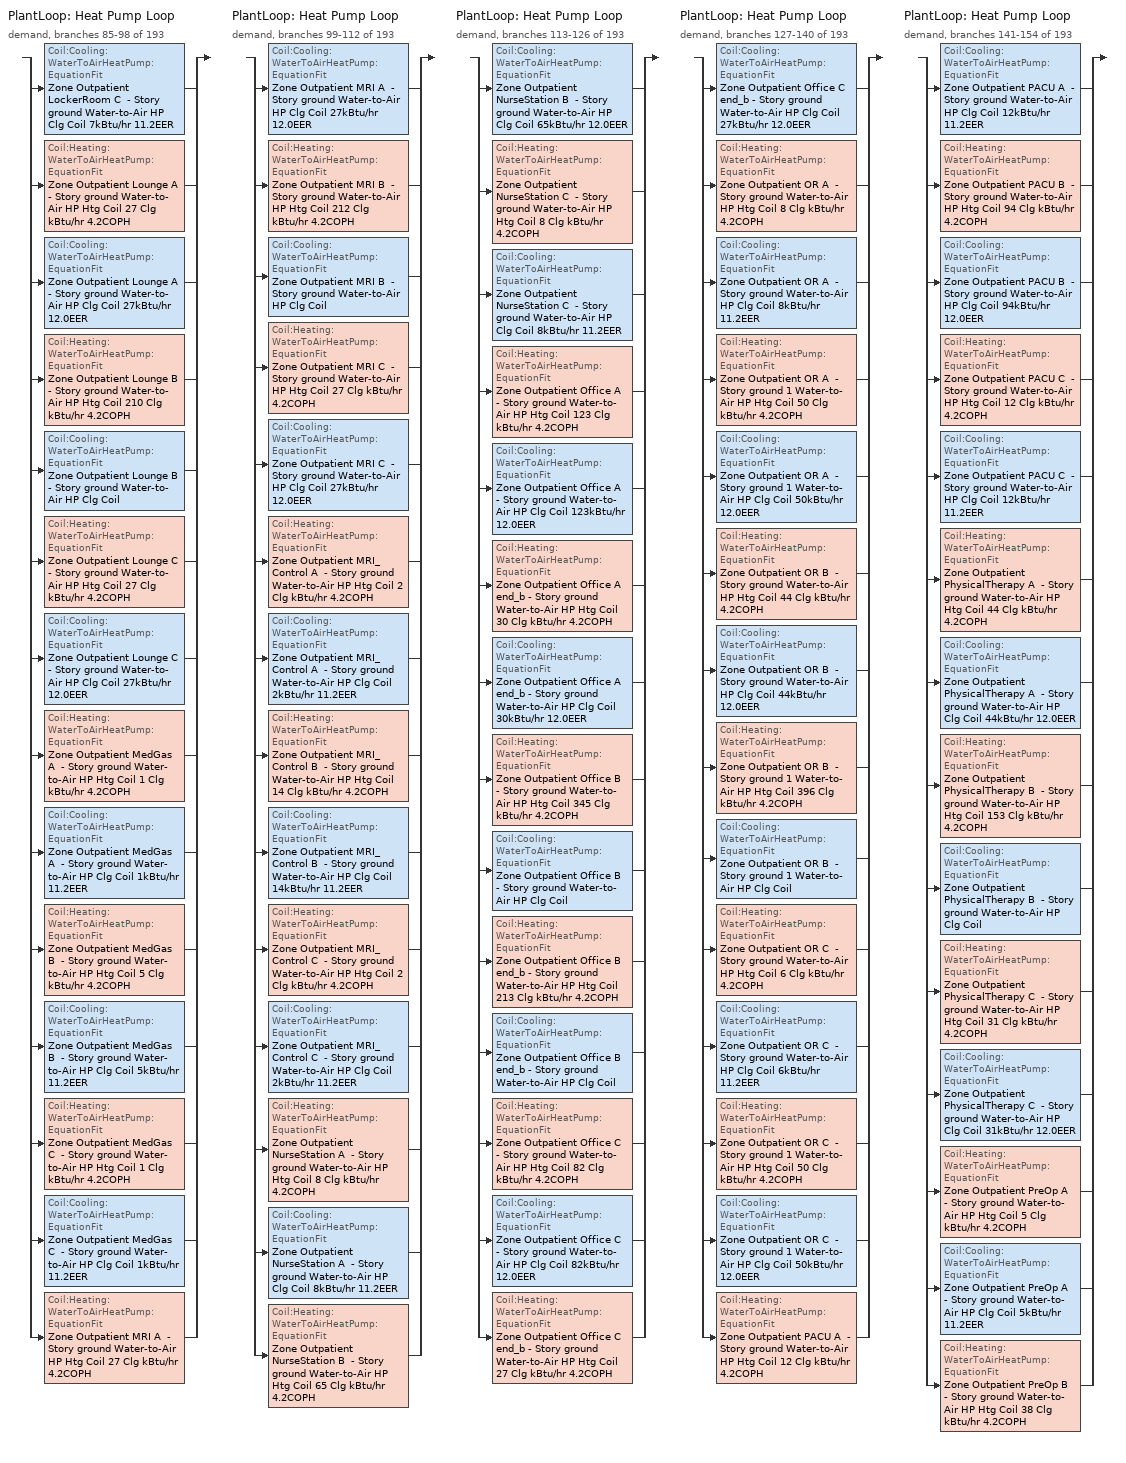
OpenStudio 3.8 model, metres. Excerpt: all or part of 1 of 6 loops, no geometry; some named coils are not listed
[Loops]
PlantLoop 'Heat Pump Loop'
 demand, branches 85-98 of 193: split
  | Coil:Cooling:WaterToAirHeatPump:EquationFit 'Zone Outpatient LockerRoom C  - Story ground Water-to-Air HP Clg Coil 7kBtu/hr 11.2EER'
  | Coil:Heating:WaterToAirHeatPump:EquationFit 'Zone Outpatient Lounge A  - Story ground Water-to-Air HP Htg Coil 27 Clg kBtu/hr 4.2COPH'
  | Coil:Cooling:WaterToAirHeatPump:EquationFit 'Zone Outpatient Lounge A  - Story ground Water-to-Air HP Clg Coil 27kBtu/hr 12.0EER'
  | Coil:Heating:WaterToAirHeatPump:EquationFit 'Zone Outpatient Lounge B  - Story ground Water-to-Air HP Htg Coil 210 Clg kBtu/hr 4.2COPH'
  | Coil:Cooling:WaterToAirHeatPump:EquationFit 'Zone Outpatient Lounge B  - Story ground Water-to-Air HP Clg Coil'
  | Coil:Heating:WaterToAirHeatPump:EquationFit 'Zone Outpatient Lounge C  - Story ground Water-to-Air HP Htg Coil 27 Clg kBtu/hr 4.2COPH'
  | Coil:Cooling:WaterToAirHeatPump:EquationFit 'Zone Outpatient Lounge C  - Story ground Water-to-Air HP Clg Coil 27kBtu/hr 12.0EER'
  | Coil:Heating:WaterToAirHeatPump:EquationFit 'Zone Outpatient MedGas A  - Story ground Water-to-Air HP Htg Coil 1 Clg kBtu/hr 4.2COPH'
  | Coil:Cooling:WaterToAirHeatPump:EquationFit 'Zone Outpatient MedGas A  - Story ground Water-to-Air HP Clg Coil 1kBtu/hr 11.2EER'
  | Coil:Heating:WaterToAirHeatPump:EquationFit 'Zone Outpatient MedGas B  - Story ground Water-to-Air HP Htg Coil 5 Clg kBtu/hr 4.2COPH'
  | Coil:Cooling:WaterToAirHeatPump:EquationFit 'Zone Outpatient MedGas B  - Story ground Water-to-Air HP Clg Coil 5kBtu/hr 11.2EER'
  | Coil:Heating:WaterToAirHeatPump:EquationFit 'Zone Outpatient MedGas C  - Story ground Water-to-Air HP Htg Coil 1 Clg kBtu/hr 4.2COPH'
  | Coil:Cooling:WaterToAirHeatPump:EquationFit 'Zone Outpatient MedGas C  - Story ground Water-to-Air HP Clg Coil 1kBtu/hr 11.2EER'
  | Coil:Heating:WaterToAirHeatPump:EquationFit 'Zone Outpatient MRI A  - Story ground Water-to-Air HP Htg Coil 27 Clg kBtu/hr 4.2COPH'
PlantLoop 'Heat Pump Loop'
 demand, branches 99-112 of 193: split
  | Coil:Cooling:WaterToAirHeatPump:EquationFit 'Zone Outpatient MRI A  - Story ground Water-to-Air HP Clg Coil 27kBtu/hr 12.0EER'
  | Coil:Heating:WaterToAirHeatPump:EquationFit 'Zone Outpatient MRI B  - Story ground Water-to-Air HP Htg Coil 212 Clg kBtu/hr 4.2COPH'
  | Coil:Cooling:WaterToAirHeatPump:EquationFit 'Zone Outpatient MRI B  - Story ground Water-to-Air HP Clg Coil'
  | Coil:Heating:WaterToAirHeatPump:EquationFit 'Zone Outpatient MRI C  - Story ground Water-to-Air HP Htg Coil 27 Clg kBtu/hr 4.2COPH'
  | Coil:Cooling:WaterToAirHeatPump:EquationFit 'Zone Outpatient MRI C  - Story ground Water-to-Air HP Clg Coil 27kBtu/hr 12.0EER'
  | Coil:Heating:WaterToAirHeatPump:EquationFit 'Zone Outpatient MRI_Control A  - Story ground Water-to-Air HP Htg Coil 2 Clg kBtu/hr 4.2COPH'
  | Coil:Cooling:WaterToAirHeatPump:EquationFit 'Zone Outpatient MRI_Control A  - Story ground Water-to-Air HP Clg Coil 2kBtu/hr 11.2EER'
  | Coil:Heating:WaterToAirHeatPump:EquationFit 'Zone Outpatient MRI_Control B  - Story ground Water-to-Air HP Htg Coil 14 Clg kBtu/hr 4.2COPH'
  | Coil:Cooling:WaterToAirHeatPump:EquationFit 'Zone Outpatient MRI_Control B  - Story ground Water-to-Air HP Clg Coil 14kBtu/hr 11.2EER'
  | Coil:Heating:WaterToAirHeatPump:EquationFit 'Zone Outpatient MRI_Control C  - Story ground Water-to-Air HP Htg Coil 2 Clg kBtu/hr 4.2COPH'
  | Coil:Cooling:WaterToAirHeatPump:EquationFit 'Zone Outpatient MRI_Control C  - Story ground Water-to-Air HP Clg Coil 2kBtu/hr 11.2EER'
  | Coil:Heating:WaterToAirHeatPump:EquationFit 'Zone Outpatient NurseStation A  - Story ground Water-to-Air HP Htg Coil 8 Clg kBtu/hr 4.2COPH'
  | Coil:Cooling:WaterToAirHeatPump:EquationFit 'Zone Outpatient NurseStation A  - Story ground Water-to-Air HP Clg Coil 8kBtu/hr 11.2EER'
  | Coil:Heating:WaterToAirHeatPump:EquationFit 'Zone Outpatient NurseStation B  - Story ground Water-to-Air HP Htg Coil 65 Clg kBtu/hr 4.2COPH'
PlantLoop 'Heat Pump Loop'
 demand, branches 113-126 of 193: split
  | Coil:Cooling:WaterToAirHeatPump:EquationFit 'Zone Outpatient NurseStation B  - Story ground Water-to-Air HP Clg Coil 65kBtu/hr 12.0EER'
  | Coil:Heating:WaterToAirHeatPump:EquationFit 'Zone Outpatient NurseStation C  - Story ground Water-to-Air HP Htg Coil 8 Clg kBtu/hr 4.2COPH'
  | Coil:Cooling:WaterToAirHeatPump:EquationFit 'Zone Outpatient NurseStation C  - Story ground Water-to-Air HP Clg Coil 8kBtu/hr 11.2EER'
  | Coil:Heating:WaterToAirHeatPump:EquationFit 'Zone Outpatient Office A  - Story ground Water-to-Air HP Htg Coil 123 Clg kBtu/hr 4.2COPH'
  | Coil:Cooling:WaterToAirHeatPump:EquationFit 'Zone Outpatient Office A  - Story ground Water-to-Air HP Clg Coil 123kBtu/hr 12.0EER'
  | Coil:Heating:WaterToAirHeatPump:EquationFit 'Zone Outpatient Office A end_b - Story ground Water-to-Air HP Htg Coil 30 Clg kBtu/hr 4.2COPH'
  | Coil:Cooling:WaterToAirHeatPump:EquationFit 'Zone Outpatient Office A end_b - Story ground Water-to-Air HP Clg Coil 30kBtu/hr 12.0EER'
  | Coil:Heating:WaterToAirHeatPump:EquationFit 'Zone Outpatient Office B  - Story ground Water-to-Air HP Htg Coil 345 Clg kBtu/hr 4.2COPH'
  | Coil:Cooling:WaterToAirHeatPump:EquationFit 'Zone Outpatient Office B  - Story ground Water-to-Air HP Clg Coil'
  | Coil:Heating:WaterToAirHeatPump:EquationFit 'Zone Outpatient Office B end_b - Story ground Water-to-Air HP Htg Coil 213 Clg kBtu/hr 4.2COPH'
  | Coil:Cooling:WaterToAirHeatPump:EquationFit 'Zone Outpatient Office B end_b - Story ground Water-to-Air HP Clg Coil'
  | Coil:Heating:WaterToAirHeatPump:EquationFit 'Zone Outpatient Office C  - Story ground Water-to-Air HP Htg Coil 82 Clg kBtu/hr 4.2COPH'
  | Coil:Cooling:WaterToAirHeatPump:EquationFit 'Zone Outpatient Office C  - Story ground Water-to-Air HP Clg Coil 82kBtu/hr 12.0EER'
  | Coil:Heating:WaterToAirHeatPump:EquationFit 'Zone Outpatient Office C end_b - Story ground Water-to-Air HP Htg Coil 27 Clg kBtu/hr 4.2COPH'
PlantLoop 'Heat Pump Loop'
 demand, branches 127-140 of 193: split
  | Coil:Cooling:WaterToAirHeatPump:EquationFit 'Zone Outpatient Office C end_b - Story ground Water-to-Air HP Clg Coil 27kBtu/hr 12.0EER'
  | Coil:Heating:WaterToAirHeatPump:EquationFit 'Zone Outpatient OR A  - Story ground Water-to-Air HP Htg Coil 8 Clg kBtu/hr 4.2COPH'
  | Coil:Cooling:WaterToAirHeatPump:EquationFit 'Zone Outpatient OR A  - Story ground Water-to-Air HP Clg Coil 8kBtu/hr 11.2EER'
  | Coil:Heating:WaterToAirHeatPump:EquationFit 'Zone Outpatient OR A  - Story ground 1 Water-to-Air HP Htg Coil 50 Clg kBtu/hr 4.2COPH'
  | Coil:Cooling:WaterToAirHeatPump:EquationFit 'Zone Outpatient OR A  - Story ground 1 Water-to-Air HP Clg Coil 50kBtu/hr 12.0EER'
  | Coil:Heating:WaterToAirHeatPump:EquationFit 'Zone Outpatient OR B  - Story ground Water-to-Air HP Htg Coil 44 Clg kBtu/hr 4.2COPH'
  | Coil:Cooling:WaterToAirHeatPump:EquationFit 'Zone Outpatient OR B  - Story ground Water-to-Air HP Clg Coil 44kBtu/hr 12.0EER'
  | Coil:Heating:WaterToAirHeatPump:EquationFit 'Zone Outpatient OR B  - Story ground 1 Water-to-Air HP Htg Coil 396 Clg kBtu/hr 4.2COPH'
  | Coil:Cooling:WaterToAirHeatPump:EquationFit 'Zone Outpatient OR B  - Story ground 1 Water-to-Air HP Clg Coil'
  | Coil:Heating:WaterToAirHeatPump:EquationFit 'Zone Outpatient OR C  - Story ground Water-to-Air HP Htg Coil 6 Clg kBtu/hr 4.2COPH'
  | Coil:Cooling:WaterToAirHeatPump:EquationFit 'Zone Outpatient OR C  - Story ground Water-to-Air HP Clg Coil 6kBtu/hr 11.2EER'
  | Coil:Heating:WaterToAirHeatPump:EquationFit 'Zone Outpatient OR C  - Story ground 1 Water-to-Air HP Htg Coil 50 Clg kBtu/hr 4.2COPH'
  | Coil:Cooling:WaterToAirHeatPump:EquationFit 'Zone Outpatient OR C  - Story ground 1 Water-to-Air HP Clg Coil 50kBtu/hr 12.0EER'
  | Coil:Heating:WaterToAirHeatPump:EquationFit 'Zone Outpatient PACU A  - Story ground Water-to-Air HP Htg Coil 12 Clg kBtu/hr 4.2COPH'
PlantLoop 'Heat Pump Loop'
 demand, branches 141-154 of 193: split
  | Coil:Cooling:WaterToAirHeatPump:EquationFit 'Zone Outpatient PACU A  - Story ground Water-to-Air HP Clg Coil 12kBtu/hr 11.2EER'
  | Coil:Heating:WaterToAirHeatPump:EquationFit 'Zone Outpatient PACU B  - Story ground Water-to-Air HP Htg Coil 94 Clg kBtu/hr 4.2COPH'
  | Coil:Cooling:WaterToAirHeatPump:EquationFit 'Zone Outpatient PACU B  - Story ground Water-to-Air HP Clg Coil 94kBtu/hr 12.0EER'
  | Coil:Heating:WaterToAirHeatPump:EquationFit 'Zone Outpatient PACU C  - Story ground Water-to-Air HP Htg Coil 12 Clg kBtu/hr 4.2COPH'
  | Coil:Cooling:WaterToAirHeatPump:EquationFit 'Zone Outpatient PACU C  - Story ground Water-to-Air HP Clg Coil 12kBtu/hr 11.2EER'
  | Coil:Heating:WaterToAirHeatPump:EquationFit 'Zone Outpatient PhysicalTherapy A  - Story ground Water-to-Air HP Htg Coil 44 Clg kBtu/hr 4.2COPH'
  | Coil:Cooling:WaterToAirHeatPump:EquationFit 'Zone Outpatient PhysicalTherapy A  - Story ground Water-to-Air HP Clg Coil 44kBtu/hr 12.0EER'
  | Coil:Heating:WaterToAirHeatPump:EquationFit 'Zone Outpatient PhysicalTherapy B  - Story ground Water-to-Air HP Htg Coil 153 Clg kBtu/hr 4.2COPH'
  | Coil:Cooling:WaterToAirHeatPump:EquationFit 'Zone Outpatient PhysicalTherapy B  - Story ground Water-to-Air HP Clg Coil'
  | Coil:Heating:WaterToAirHeatPump:EquationFit 'Zone Outpatient PhysicalTherapy C  - Story ground Water-to-Air HP Htg Coil 31 Clg kBtu/hr 4.2COPH'
  | Coil:Cooling:WaterToAirHeatPump:EquationFit 'Zone Outpatient PhysicalTherapy C  - Story ground Water-to-Air HP Clg Coil 31kBtu/hr 12.0EER'
  | Coil:Heating:WaterToAirHeatPump:EquationFit 'Zone Outpatient PreOp A  - Story ground Water-to-Air HP Htg Coil 5 Clg kBtu/hr 4.2COPH'
  | Coil:Cooling:WaterToAirHeatPump:EquationFit 'Zone Outpatient PreOp A  - Story ground Water-to-Air HP Clg Coil 5kBtu/hr 11.2EER'
  | Coil:Heating:WaterToAirHeatPump:EquationFit 'Zone Outpatient PreOp B  - Story ground Water-to-Air HP Htg Coil 38 Clg kBtu/hr 4.2COPH'
[Coil:Heating:Electric] Availability Schedule=Always On Discrete; Efficiency=1
Name | Nominal Capacity {W}
Zone Outpatient Lounge A  - Story ground Supplemental Htg Coil; Zone Outpatient Lounge C  - Story ground Supplemental Htg Coil | 3576.1
Zone Outpatient Lounge B  - Story ground Supplemental Htg Coil | 27199
Zone Outpatient MedGas A  - Story ground Supplemental Htg Coil; Zone Outpatient MedGas C  - Story ground Supplemental Htg Coil | 224.323
Zone Outpatient MedGas B  - Story ground Supplemental Htg Coil | 1795.29
Zone Outpatient MRI A  - Story ground Supplemental Htg Coil; Zone Outpatient MRI C  - Story ground Supplemental Htg Coil | 671.702
Zone Outpatient MRI B  - Story ground Supplemental Htg Coil | 5058.66
Zone Outpatient MRI_Control A  - Story ground Supplemental Htg Coil; Zone Outpatient MRI_Control C  - Story ground Supplemental Htg Coil | 341.147
Zone Outpatient MRI_Control B  - Story ground Supplemental Htg Coil | 2625.4
Zone Outpatient NurseStation A  - Story ground Supplemental Htg Coil; Zone Outpatient NurseStation C  - Story ground Supplemental Htg Coil | 1152.07
Zone Outpatient NurseStation B  - Story ground Supplemental Htg Coil | 8635.81
Zone Outpatient Office A  - Story ground Supplemental Htg Coil | 17144.1
Zone Outpatient Office A end_b - Story ground Supplemental Htg Coil | 5014.1
Zone Outpatient Office B  - Story ground Supplemental Htg Coil | 60385.2
Zone Outpatient Office B end_b - Story ground Supplemental Htg Coil | 32004.5
Zone Outpatient Office C  - Story ground Supplemental Htg Coil | 17189
Zone Outpatient Office C end_b - Story ground Supplemental Htg Coil | 5021.74
Zone Outpatient OR A  - Story ground Supplemental Htg Coil | 297.035
Zone Outpatient OR A  - Story ground 1 Supplemental Htg Coil; Zone Outpatient OR C  - Story ground 1 Supplemental Htg Coil | 2008.34
Zone Outpatient OR B  - Story ground Supplemental Htg Coil | 1567.9
Zone Outpatient OR B  - Story ground 1 Supplemental Htg Coil | 15924.4
Zone Outpatient OR C  - Story ground Supplemental Htg Coil | 298.281
Zone Outpatient PACU A  - Story ground Supplemental Htg Coil; Zone Outpatient PACU C  - Story ground Supplemental Htg Coil | 1378.42
Zone Outpatient PACU B  - Story ground Supplemental Htg Coil | 10361.7
Zone Outpatient PhysicalTherapy A  - Story ground Supplemental Htg Coil | 5757.34
Zone Outpatient PhysicalTherapy B  - Story ground Supplemental Htg Coil | 23674.8
Zone Outpatient PhysicalTherapy C  - Story ground Supplemental Htg Coil | 5771.16
Zone Outpatient PreOp A  - Story ground Supplemental Htg Coil | 796.832
Zone Outpatient PreOp B  - Story ground Supplemental Htg Coil | 5994.63
[Coil:Heating:WaterToAirHeatPump:EquationFit] Rated Heating Coefficient of Performance {W/W}=4.2; Rated Entering Water Temperature {C}=20; Rated Entering Air Dry-Bulb Temperature {C}=20; Ratio of Rated Heating Capacity to Rated Cooling Capacity=1; Heating Capacity Curve=Water to Air Heat Pump Heating Capacity Curve; Heating Power Consumption Curve=Water to Air Heat Pump Heating Power Consumption Curve; Part Load Fraction Correlation Curve=Water to Air Heat Pump Part Load Fraction Correlation Curve
Name | Rated Air Flow Rate {m3/s} | Rated Water Flow Rate {m3/s} | Rated Heating Capacity {W}
Zone Outpatient Lounge A  - Story ground Water-to-Air HP Htg Coil 27 Clg kBtu/hr 4.2COPH; Zone Outpatient Lounge C  - Story ground Water-to-Air HP Htg Coil 27 Clg kBtu/hr 4.2COPH | 0.536123 | 0.00017883 | 8083.41
Zone Outpatient Lounge B  - Story ground Water-to-Air HP Htg Coil 210 Clg kBtu/hr 4.2COPH | 4.12861 | 0.00138314 | 62520.1
Zone Outpatient MedGas A  - Story ground Water-to-Air HP Htg Coil 1 Clg kBtu/hr 4.2COPH; Zone Outpatient MedGas C  - Story ground Water-to-Air HP Htg Coil 1 Clg kBtu/hr 4.2COPH | 0.00968967 | 3.56507e-06 | 161.147
Zone Outpatient MedGas B  - Story ground Water-to-Air HP Htg Coil 5 Clg kBtu/hr 4.2COPH | 0.0775473 | 2.85326e-05 | 1289.72
Zone Outpatient MRI A  - Story ground Water-to-Air HP Htg Coil 27 Clg kBtu/hr 4.2COPH; Zone Outpatient MRI C  - Story ground Water-to-Air HP Htg Coil 27 Clg kBtu/hr 4.2COPH | 0.556409 | 0.000178279 | 8058.51
Zone Outpatient MRI B  - Story ground Water-to-Air HP Htg Coil 212 Clg kBtu/hr 4.2COPH | 4.4167 | 0.00141662 | 64033.5
Zone Outpatient MRI_Control A  - Story ground Water-to-Air HP Htg Coil 2 Clg kBtu/hr 4.2COPH; Zone Outpatient MRI_Control C  - Story ground Water-to-Air HP Htg Coil 2 Clg kBtu/hr 4.2COPH | 0.022944 | 9.48049e-06 | 428.534
Zone Outpatient MRI_Control B  - Story ground Water-to-Air HP Htg Coil 14 Clg kBtu/hr 4.2COPH | 0.186267 | 7.69894e-05 | 3480.05
Zone Outpatient NurseStation A  - Story ground Water-to-Air HP Htg Coil 8 Clg kBtu/hr 4.2COPH; Zone Outpatient NurseStation C  - Story ground Water-to-Air HP Htg Coil 8 Clg kBtu/hr 4.2COPH | 0.113839 | 4.77535e-05 | 2158.54
Zone Outpatient NurseStation B  - Story ground Water-to-Air HP Htg Coil 65 Clg kBtu/hr 4.2COPH | 0.899815 | 0.000379549 | 17156.3
Zone Outpatient Office A  - Story ground Water-to-Air HP Htg Coil 123 Clg kBtu/hr 4.2COPH | 2.48875 | 0.000791562 | 35780
Zone Outpatient Office A end_b - Story ground Water-to-Air HP Htg Coil 30 Clg kBtu/hr 4.2COPH | 0.618499 | 0.000193123 | 8729.5
Zone Outpatient Office B  - Story ground Water-to-Air HP Htg Coil 345 Clg kBtu/hr 4.2COPH | 5.48716 | 0.00197494 | 89270.6
Zone Outpatient Office B end_b - Story ground Water-to-Air HP Htg Coil 213 Clg kBtu/hr 4.2COPH | 4.29898 | 0.00136962 | 61909.4
Zone Outpatient Office C  - Story ground Water-to-Air HP Htg Coil 82 Clg kBtu/hr 4.2COPH | 1.59416 | 0.000517072 | 23372.5
Zone Outpatient Office C end_b - Story ground Water-to-Air HP Htg Coil 27 Clg kBtu/hr 4.2COPH | 0.544047 | 0.00017235 | 7790.52
Zone Outpatient OR A  - Story ground Water-to-Air HP Htg Coil 8 Clg kBtu/hr 4.2COPH | 0.253996 | 5.27846e-05 | 2385.96
Zone Outpatient OR A  - Story ground 1 Water-to-Air HP Htg Coil 50 Clg kBtu/hr 4.2COPH | 1.43286 | 0.000316628 | 14312.1
Zone Outpatient OR B  - Story ground Water-to-Air HP Htg Coil 44 Clg kBtu/hr 4.2COPH | 1.28809 | 0.000283877 | 12831.8
Zone Outpatient OR B  - Story ground 1 Water-to-Air HP Htg Coil 396 Clg kBtu/hr 4.2COPH | 11.2726 | 0.00249965 | 112989
Zone Outpatient OR C  - Story ground Water-to-Air HP Htg Coil 6 Clg kBtu/hr 4.2COPH | 0.201854 | 4.27114e-05 | 1930.63
Zone Outpatient OR C  - Story ground 1 Water-to-Air HP Htg Coil 50 Clg kBtu/hr 4.2COPH | 1.43287 | 0.000316629 | 14312.2
Zone Outpatient PACU A  - Story ground Water-to-Air HP Htg Coil 12 Clg kBtu/hr 4.2COPH; Zone Outpatient PACU C  - Story ground Water-to-Air HP Htg Coil 12 Clg kBtu/hr 4.2COPH | 0.180452 | 7.11471e-05 | 3215.97
Zone Outpatient PACU B  - Story ground Water-to-Air HP Htg Coil 94 Clg kBtu/hr 4.2COPH | 1.43339 | 0.000567482 | 25651.1
Zone Outpatient PhysicalTherapy A  - Story ground Water-to-Air HP Htg Coil 44 Clg kBtu/hr 4.2COPH | 0.808802 | 0.000284039 | 12839.1
Zone Outpatient PhysicalTherapy B  - Story ground Water-to-Air HP Htg Coil 153 Clg kBtu/hr 4.2COPH | 2.09256 | 0.000930856 | 42076.3
Zone Outpatient PhysicalTherapy C  - Story ground Water-to-Air HP Htg Coil 31 Clg kBtu/hr 4.2COPH | 0.532822 | 0.000198694 | 8981.32
Zone Outpatient PreOp A  - Story ground Water-to-Air HP Htg Coil 5 Clg kBtu/hr 4.2COPH | 0.0717974 | 2.93348e-05 | 1325.98
Zone Outpatient PreOp B  - Story ground Water-to-Air HP Htg Coil 38 Clg kBtu/hr 4.2COPH | 0.573794 | 0.000235182 | 10630.6
[Coil:Cooling:WaterToAirHeatPump:EquationFit] Rated Entering Water Temperature {C}=30; Rated Entering Air Dry-Bulb Temperature {C}=27; Rated Entering Air Wet-Bulb Temperature {C}=19; Total Cooling Capacity Curve=Water to Air Heat Pump Total Cooling Capacity Curve; Sensible Cooling Capacity Curve=Water to Air Heat Pump Sensible Cooling Capacity Curve; Cooling Power Consumption Curve=Water to Air Heat Pump Cooling Power Consumption Curve; Part Load Fraction Correlation Curve=Water to Air Heat Pump Part Load Fraction Correlation Curve; Maximum Cycling Rate {cycles/hr}=2.5; Latent Capacity Time Constant {s}=60; Fan Delay Time {s}=60
Name | Rated Air Flow Rate {m3/s} | Rated Water Flow Rate {m3/s} | Rated Total Cooling Capacity {W} | Rated Sensible Cooling Capacity {W} | Rated Cooling Coefficient of Performance {W/W}
Zone Outpatient LockerRoom C  - Story ground Water-to-Air HP Clg Coil 7kBtu/hr 11.2EER | 0.123122 | 4.6738e-05 | 2230.97 | 1595.58 | 3.86636
Zone Outpatient Lounge A  - Story ground Water-to-Air HP Clg Coil 27kBtu/hr 12.0EER; Zone Outpatient Lounge C  - Story ground Water-to-Air HP Clg Coil 27kBtu/hr 12.0EER | 0.536123 | 0.00017883 | 8536.19 | 6549 | 4.13279
Zone Outpatient Lounge B  - Story ground Water-to-Air HP Clg Coil | 4.12861 | 0.00138314 | 66022.1 | 50523.4 | 3.4
Zone Outpatient MedGas A  - Story ground Water-to-Air HP Clg Coil 1kBtu/hr 11.2EER; Zone Outpatient MedGas C  - Story ground Water-to-Air HP Clg Coil 1kBtu/hr 11.2EER | 0.00968967 | 3.56507e-06 | 170.174 | 124.151 | 3.86636
Zone Outpatient MedGas B  - Story ground Water-to-Air HP Clg Coil 5kBtu/hr 11.2EER | 0.0775473 | 2.85326e-05 | 1361.96 | 999.997 | 3.86636
Zone Outpatient MRI A  - Story ground Water-to-Air HP Clg Coil 27kBtu/hr 12.0EER; Zone Outpatient MRI C  - Story ground Water-to-Air HP Clg Coil 27kBtu/hr 12.0EER | 0.556409 | 0.000178279 | 8509.89 | 6687.82 | 4.13279
Zone Outpatient MRI B  - Story ground Water-to-Air HP Clg Coil | 4.4167 | 0.00141662 | 67620.2 | 53107.8 | 3.4
Zone Outpatient MRI_Control A  - Story ground Water-to-Air HP Clg Coil 2kBtu/hr 11.2EER; Zone Outpatient MRI_Control C  - Story ground Water-to-Air HP Clg Coil 2kBtu/hr 11.2EER | 0.022944 | 9.48049e-06 | 452.538 | 311.303 | 3.86636
Zone Outpatient MRI_Control B  - Story ground Water-to-Air HP Clg Coil 14kBtu/hr 11.2EER | 0.186267 | 7.69894e-05 | 3674.98 | 2527.71 | 3.86636
Zone Outpatient NurseStation A  - Story ground Water-to-Air HP Clg Coil 8kBtu/hr 11.2EER; Zone Outpatient NurseStation C  - Story ground Water-to-Air HP Clg Coil 8kBtu/hr 11.2EER | 0.113839 | 4.77535e-05 | 2279.45 | 1558.26 | 3.86636
Zone Outpatient NurseStation B  - Story ground Water-to-Air HP Clg Coil 65kBtu/hr 12.0EER | 0.899815 | 0.000379549 | 18117.2 | 12357.6 | 4.13279
Zone Outpatient Office A  - Story ground Water-to-Air HP Clg Coil 123kBtu/hr 12.0EER | 2.48875 | 0.000791562 | 37784.1 | 29830.5 | 4.13279
Zone Outpatient Office A end_b - Story ground Water-to-Air HP Clg Coil 30kBtu/hr 12.0EER | 0.618499 | 0.000193123 | 9218.47 | 7361.79 | 4.13279
Zone Outpatient Office B  - Story ground Water-to-Air HP Clg Coil | 5.48716 | 0.00197494 | 94271 | 69302.1 | 3.4
Zone Outpatient Office B end_b - Story ground Water-to-Air HP Clg Coil | 4.29898 | 0.00136962 | 65377.1 | 51561.8 | 3.4
Zone Outpatient Office C  - Story ground Water-to-Air HP Clg Coil 82kBtu/hr 12.0EER | 1.59416 | 0.000517072 | 24681.7 | 19254.8 | 4.13279
Zone Outpatient Office C end_b - Story ground Water-to-Air HP Clg Coil 27kBtu/hr 12.0EER | 0.544047 | 0.00017235 | 8226.9 | 6511.09 | 4.13279
Zone Outpatient OR A  - Story ground Water-to-Air HP Clg Coil 8kBtu/hr 11.2EER | 0.253996 | 5.27846e-05 | 2519.6 | 2269.35 | 3.86636
Zone Outpatient OR A  - Story ground 1 Water-to-Air HP Clg Coil 50kBtu/hr 12.0EER | 1.43286 | 0.000316628 | 15113.8 | 13039.1 | 4.13279
Zone Outpatient OR B  - Story ground Water-to-Air HP Clg Coil 44kBtu/hr 12.0EER | 1.28809 | 0.000283877 | 13550.5 | 11715.1 | 4.13279
Zone Outpatient OR B  - Story ground 1 Water-to-Air HP Clg Coil | 11.2726 | 0.00249965 | 119317 | 102687 | 3.4
Zone Outpatient OR C  - Story ground Water-to-Air HP Clg Coil 6kBtu/hr 11.2EER | 0.201854 | 4.27114e-05 | 2038.77 | 1814.28 | 3.86636
Zone Outpatient OR C  - Story ground 1 Water-to-Air HP Clg Coil 50kBtu/hr 12.0EER | 1.43287 | 0.000316629 | 15113.9 | 13039.2 | 4.13279
Zone Outpatient PACU A  - Story ground Water-to-Air HP Clg Coil 12kBtu/hr 11.2EER; Zone Outpatient PACU C  - Story ground Water-to-Air HP Clg Coil 12kBtu/hr 11.2EER | 0.180452 | 7.11471e-05 | 3396.11 | 2385.07 | 3.86636
Zone Outpatient PACU B  - Story ground Water-to-Air HP Clg Coil 94kBtu/hr 12.0EER | 1.43339 | 0.000567482 | 27088 | 18987.4 | 4.13279
Zone Outpatient PhysicalTherapy A  - Story ground Water-to-Air HP Clg Coil 44kBtu/hr 12.0EER | 0.808802 | 0.000284039 | 13558.2 | 10100.3 | 4.13279
Zone Outpatient PhysicalTherapy B  - Story ground Water-to-Air HP Clg Coil | 2.09256 | 0.000930856 | 44433.1 | 29714.4 | 3.4
Zone Outpatient PhysicalTherapy C  - Story ground Water-to-Air HP Clg Coil 31kBtu/hr 12.0EER | 0.532822 | 0.000198694 | 9484.4 | 6843.68 | 4.13279
Zone Outpatient PreOp A  - Story ground Water-to-Air HP Clg Coil 5kBtu/hr 11.2EER | 0.0717974 | 2.93348e-05 | 1400.26 | 967.858 | 3.86636
[Fan:OnOff] Availability Schedule=Always On Discrete; Fan Total Efficiency=0.1595; Pressure Rise {Pa}=331.288; Motor Efficiency=0.29; Motor In Airstream Fraction=1
Name | Maximum Flow Rate {m3/s} | Fan Power Ratio Function of Speed Ratio Curve | Fan Efficiency Ratio Function of Speed Ratio Curve
Zone Outpatient Lounge A  - Story ground WSHP Fan | 0.536123 | Fan On Off Power Curve 42 | Fan On Off Efficiency Curve 42
Zone Outpatient Lounge B  - Story ground WSHP Fan | 4.12861 | Fan On Off Power Curve 43 | Fan On Off Efficiency Curve 43
Zone Outpatient Lounge C  - Story ground WSHP Fan | 0.536123 | Fan On Off Power Curve 44 | Fan On Off Efficiency Curve 44
Zone Outpatient MedGas A  - Story ground WSHP Fan | 0.00968967 | Fan On Off Power Curve 45 | Fan On Off Efficiency Curve 45
Zone Outpatient MedGas B  - Story ground WSHP Fan | 0.0775473 | Fan On Off Power Curve 46 | Fan On Off Efficiency Curve 46
Zone Outpatient MedGas C  - Story ground WSHP Fan | 0.00968967 | Fan On Off Power Curve 47 | Fan On Off Efficiency Curve 47
Zone Outpatient MRI A  - Story ground WSHP Fan | 0.556409 | Fan On Off Power Curve 48 | Fan On Off Efficiency Curve 48
Zone Outpatient MRI B  - Story ground WSHP Fan | 4.4167 | Fan On Off Power Curve 49 | Fan On Off Efficiency Curve 49
Zone Outpatient MRI C  - Story ground WSHP Fan | 0.556409 | Fan On Off Power Curve 50 | Fan On Off Efficiency Curve 50
Zone Outpatient MRI_Control A  - Story ground WSHP Fan | 0.022944 | Fan On Off Power Curve 51 | Fan On Off Efficiency Curve 51
Zone Outpatient MRI_Control B  - Story ground WSHP Fan | 0.186267 | Fan On Off Power Curve 52 | Fan On Off Efficiency Curve 52
Zone Outpatient MRI_Control C  - Story ground WSHP Fan | 0.022944 | Fan On Off Power Curve 53 | Fan On Off Efficiency Curve 53
Zone Outpatient NurseStation A  - Story ground WSHP Fan | 0.113839 | Fan On Off Power Curve 54 | Fan On Off Efficiency Curve 54
Zone Outpatient NurseStation B  - Story ground WSHP Fan | 0.899815 | Fan On Off Power Curve 55 | Fan On Off Efficiency Curve 55
Zone Outpatient NurseStation C  - Story ground WSHP Fan | 0.113839 | Fan On Off Power Curve 56 | Fan On Off Efficiency Curve 56
Zone Outpatient Office A  - Story ground WSHP Fan | 2.48875 | Fan On Off Power Curve 57 | Fan On Off Efficiency Curve 57
Zone Outpatient Office A end_b - Story ground WSHP Fan | 0.618499 | Fan On Off Power Curve 58 | Fan On Off Efficiency Curve 58
Zone Outpatient Office B  - Story ground WSHP Fan | 5.48716 | Fan On Off Power Curve 59 | Fan On Off Efficiency Curve 59
Zone Outpatient Office B end_b - Story ground WSHP Fan | 4.29898 | Fan On Off Power Curve 60 | Fan On Off Efficiency Curve 60
Zone Outpatient Office C  - Story ground WSHP Fan | 1.59416 | Fan On Off Power Curve 61 | Fan On Off Efficiency Curve 61
Zone Outpatient Office C end_b - Story ground WSHP Fan | 0.544047 | Fan On Off Power Curve 62 | Fan On Off Efficiency Curve 62
Zone Outpatient OR A  - Story ground WSHP Fan | 0.253996 | Fan On Off Power Curve 63 | Fan On Off Efficiency Curve 63
Zone Outpatient OR A  - Story ground 1 WSHP Fan | 1.43286 | Fan On Off Power Curve 64 | Fan On Off Efficiency Curve 64
Zone Outpatient OR B  - Story ground WSHP Fan | 1.28809 | Fan On Off Power Curve 65 | Fan On Off Efficiency Curve 65
Zone Outpatient OR B  - Story ground 1 WSHP Fan | 11.2726 | Fan On Off Power Curve 66 | Fan On Off Efficiency Curve 66
Zone Outpatient OR C  - Story ground WSHP Fan | 0.201854 | Fan On Off Power Curve 67 | Fan On Off Efficiency Curve 67
Zone Outpatient OR C  - Story ground 1 WSHP Fan | 1.43287 | Fan On Off Power Curve 68 | Fan On Off Efficiency Curve 68
Zone Outpatient PACU A  - Story ground WSHP Fan | 0.180452 | Fan On Off Power Curve 69 | Fan On Off Efficiency Curve 69
Zone Outpatient PACU B  - Story ground WSHP Fan | 1.43339 | Fan On Off Power Curve 70 | Fan On Off Efficiency Curve 70
Zone Outpatient PACU C  - Story ground WSHP Fan | 0.180452 | Fan On Off Power Curve 71 | Fan On Off Efficiency Curve 71
Zone Outpatient PhysicalTherapy A  - Story ground WSHP Fan | 0.808802 | Fan On Off Power Curve 72 | Fan On Off Efficiency Curve 72
Zone Outpatient PhysicalTherapy B  - Story ground WSHP Fan | 2.09256 | Fan On Off Power Curve 73 | Fan On Off Efficiency Curve 73
Zone Outpatient PhysicalTherapy C  - Story ground WSHP Fan | 0.532822 | Fan On Off Power Curve 74 | Fan On Off Efficiency Curve 74
Zone Outpatient PreOp A  - Story ground WSHP Fan | 0.0717974 | Fan On Off Power Curve 75 | Fan On Off Efficiency Curve 75
Zone Outpatient PreOp B  - Story ground WSHP Fan | 0.573794 | Fan On Off Power Curve 76 | Fan On Off Efficiency Curve 76
[ZoneHVAC:WaterToAirHeatPump] Availability Schedule=Always On Discrete; No Load Supply Air Flow Rate Control Set To Low Speed=Yes; Outdoor Air Flow Rate During Cooling Operation {m3/s}=0; Outdoor Air Flow Rate During Heating Operation {m3/s}=0; Outdoor Air Flow Rate When No Cooling or Heating is Needed {m3/s}=0; Maximum Supply Air Temperature from Supplemental Heater {C}=40
Name | Supply Air Flow Rate During Cooling Operation {m3/s} | Supply Air Flow Rate During Heating Operation {m3/s} | Supply Air Flow Rate When No Cooling or Heating is Needed {m3/s} | Supply Air Fan | Heating Coil | Cooling Coil | Supplemental Heating Coil
Zone Outpatient Lounge A  - Story ground WSHP | 0.536123 | 0.536123 | 0.536123 | Zone Outpatient Lounge A  - Story ground WSHP Fan | Zone Outpatient Lounge A  - Story ground Water-to-Air HP Htg Coil 27 Clg kBtu/hr 4.2COPH | Zone Outpatient Lounge A  - Story ground Water-to-Air HP Clg Coil 27kBtu/hr 12.0EER | Zone Outpatient Lounge A  - Story ground Supplemental Htg Coil
Zone Outpatient Lounge B  - Story ground WSHP | 4.12861 | 4.12861 | 4.12861 | Zone Outpatient Lounge B  - Story ground WSHP Fan | Zone Outpatient Lounge B  - Story ground Water-to-Air HP Htg Coil 210 Clg kBtu/hr 4.2COPH | Zone Outpatient Lounge B  - Story ground Water-to-Air HP Clg Coil | Zone Outpatient Lounge B  - Story ground Supplemental Htg Coil
Zone Outpatient Lounge C  - Story ground WSHP | 0.536123 | 0.536123 | 0.536123 | Zone Outpatient Lounge C  - Story ground WSHP Fan | Zone Outpatient Lounge C  - Story ground Water-to-Air HP Htg Coil 27 Clg kBtu/hr 4.2COPH | Zone Outpatient Lounge C  - Story ground Water-to-Air HP Clg Coil 27kBtu/hr 12.0EER | Zone Outpatient Lounge C  - Story ground Supplemental Htg Coil
Zone Outpatient MedGas A  - Story ground WSHP | 0.00968967 | 0.00968967 | 0.00968967 | Zone Outpatient MedGas A  - Story ground WSHP Fan | Zone Outpatient MedGas A  - Story ground Water-to-Air HP Htg Coil 1 Clg kBtu/hr 4.2COPH | Zone Outpatient MedGas A  - Story ground Water-to-Air HP Clg Coil 1kBtu/hr 11.2EER | Zone Outpatient MedGas A  - Story ground Supplemental Htg Coil
Zone Outpatient MedGas B  - Story ground WSHP | 0.0775473 | 0.0775473 | 0.0775473 | Zone Outpatient MedGas B  - Story ground WSHP Fan | Zone Outpatient MedGas B  - Story ground Water-to-Air HP Htg Coil 5 Clg kBtu/hr 4.2COPH | Zone Outpatient MedGas B  - Story ground Water-to-Air HP Clg Coil 5kBtu/hr 11.2EER | Zone Outpatient MedGas B  - Story ground Supplemental Htg Coil
Zone Outpatient MedGas C  - Story ground WSHP | 0.00968967 | 0.00968967 | 0.00968967 | Zone Outpatient MedGas C  - Story ground WSHP Fan | Zone Outpatient MedGas C  - Story ground Water-to-Air HP Htg Coil 1 Clg kBtu/hr 4.2COPH | Zone Outpatient MedGas C  - Story ground Water-to-Air HP Clg Coil 1kBtu/hr 11.2EER | Zone Outpatient MedGas C  - Story ground Supplemental Htg Coil
Zone Outpatient MRI A  - Story ground WSHP | 0.556409 | 0.556409 | 0.556409 | Zone Outpatient MRI A  - Story ground WSHP Fan | Zone Outpatient MRI A  - Story ground Water-to-Air HP Htg Coil 27 Clg kBtu/hr 4.2COPH | Zone Outpatient MRI A  - Story ground Water-to-Air HP Clg Coil 27kBtu/hr 12.0EER | Zone Outpatient MRI A  - Story ground Supplemental Htg Coil
Zone Outpatient MRI B  - Story ground WSHP | 4.4167 | 4.4167 | 4.4167 | Zone Outpatient MRI B  - Story ground WSHP Fan | Zone Outpatient MRI B  - Story ground Water-to-Air HP Htg Coil 212 Clg kBtu/hr 4.2COPH | Zone Outpatient MRI B  - Story ground Water-to-Air HP Clg Coil | Zone Outpatient MRI B  - Story ground Supplemental Htg Coil
Zone Outpatient MRI C  - Story ground WSHP | 0.556409 | 0.556409 | 0.556409 | Zone Outpatient MRI C  - Story ground WSHP Fan | Zone Outpatient MRI C  - Story ground Water-to-Air HP Htg Coil 27 Clg kBtu/hr 4.2COPH | Zone Outpatient MRI C  - Story ground Water-to-Air HP Clg Coil 27kBtu/hr 12.0EER | Zone Outpatient MRI C  - Story ground Supplemental Htg Coil
Zone Outpatient MRI_Control A  - Story ground WSHP | 0.022944 | 0.022944 | 0.022944 | Zone Outpatient MRI_Control A  - Story ground WSHP Fan | Zone Outpatient MRI_Control A  - Story ground Water-to-Air HP Htg Coil 2 Clg kBtu/hr 4.2COPH | Zone Outpatient MRI_Control A  - Story ground Water-to-Air HP Clg Coil 2kBtu/hr 11.2EER | Zone Outpatient MRI_Control A  - Story ground Supplemental Htg Coil
Zone Outpatient MRI_Control B  - Story ground WSHP | 0.186267 | 0.186267 | 0.186267 | Zone Outpatient MRI_Control B  - Story ground WSHP Fan | Zone Outpatient MRI_Control B  - Story ground Water-to-Air HP Htg Coil 14 Clg kBtu/hr 4.2COPH | Zone Outpatient MRI_Control B  - Story ground Water-to-Air HP Clg Coil 14kBtu/hr 11.2EER | Zone Outpatient MRI_Control B  - Story ground Supplemental Htg Coil
Zone Outpatient MRI_Control C  - Story ground WSHP | 0.022944 | 0.022944 | 0.022944 | Zone Outpatient MRI_Control C  - Story ground WSHP Fan | Zone Outpatient MRI_Control C  - Story ground Water-to-Air HP Htg Coil 2 Clg kBtu/hr 4.2COPH | Zone Outpatient MRI_Control C  - Story ground Water-to-Air HP Clg Coil 2kBtu/hr 11.2EER | Zone Outpatient MRI_Control C  - Story ground Supplemental Htg Coil
Zone Outpatient NurseStation A  - Story ground WSHP | 0.113839 | 0.113839 | 0.113839 | Zone Outpatient NurseStation A  - Story ground WSHP Fan | Zone Outpatient NurseStation A  - Story ground Water-to-Air HP Htg Coil 8 Clg kBtu/hr 4.2COPH | Zone Outpatient NurseStation A  - Story ground Water-to-Air HP Clg Coil 8kBtu/hr 11.2EER | Zone Outpatient NurseStation A  - Story ground Supplemental Htg Coil
Zone Outpatient NurseStation B  - Story ground WSHP | 0.899815 | 0.899815 | 0.899815 | Zone Outpatient NurseStation B  - Story ground WSHP Fan | Zone Outpatient NurseStation B  - Story ground Water-to-Air HP Htg Coil 65 Clg kBtu/hr 4.2COPH | Zone Outpatient NurseStation B  - Story ground Water-to-Air HP Clg Coil 65kBtu/hr 12.0EER | Zone Outpatient NurseStation B  - Story ground Supplemental Htg Coil
Zone Outpatient NurseStation C  - Story ground WSHP | 0.113839 | 0.113839 | 0.113839 | Zone Outpatient NurseStation C  - Story ground WSHP Fan | Zone Outpatient NurseStation C  - Story ground Water-to-Air HP Htg Coil 8 Clg kBtu/hr 4.2COPH | Zone Outpatient NurseStation C  - Story ground Water-to-Air HP Clg Coil 8kBtu/hr 11.2EER | Zone Outpatient NurseStation C  - Story ground Supplemental Htg Coil
Zone Outpatient Office A  - Story ground WSHP | 2.48875 | 2.48875 | 2.48875 | Zone Outpatient Office A  - Story ground WSHP Fan | Zone Outpatient Office A  - Story ground Water-to-Air HP Htg Coil 123 Clg kBtu/hr 4.2COPH | Zone Outpatient Office A  - Story ground Water-to-Air HP Clg Coil 123kBtu/hr 12.0EER | Zone Outpatient Office A  - Story ground Supplemental Htg Coil
Zone Outpatient Office A end_b - Story ground WSHP | 0.618499 | 0.618499 | 0.618499 | Zone Outpatient Office A end_b - Story ground WSHP Fan | Zone Outpatient Office A end_b - Story ground Water-to-Air HP Htg Coil 30 Clg kBtu/hr 4.2COPH | Zone Outpatient Office A end_b - Story ground Water-to-Air HP Clg Coil 30kBtu/hr 12.0EER | Zone Outpatient Office A end_b - Story ground Supplemental Htg Coil
Zone Outpatient Office B  - Story ground WSHP | 5.48716 | 5.48716 | 5.48716 | Zone Outpatient Office B  - Story ground WSHP Fan | Zone Outpatient Office B  - Story ground Water-to-Air HP Htg Coil 345 Clg kBtu/hr 4.2COPH | Zone Outpatient Office B  - Story ground Water-to-Air HP Clg Coil | Zone Outpatient Office B  - Story ground Supplemental Htg Coil
Zone Outpatient Office B end_b - Story ground WSHP | 4.29898 | 4.29898 | 4.29898 | Zone Outpatient Office B end_b - Story ground WSHP Fan | Zone Outpatient Office B end_b - Story ground Water-to-Air HP Htg Coil 213 Clg kBtu/hr 4.2COPH | Zone Outpatient Office B end_b - Story ground Water-to-Air HP Clg Coil | Zone Outpatient Office B end_b - Story ground Supplemental Htg Coil
Zone Outpatient Office C  - Story ground WSHP | 1.59416 | 1.59416 | 1.59416 | Zone Outpatient Office C  - Story ground WSHP Fan | Zone Outpatient Office C  - Story ground Water-to-Air HP Htg Coil 82 Clg kBtu/hr 4.2COPH | Zone Outpatient Office C  - Story ground Water-to-Air HP Clg Coil 82kBtu/hr 12.0EER | Zone Outpatient Office C  - Story ground Supplemental Htg Coil
Zone Outpatient Office C end_b - Story ground WSHP | 0.544047 | 0.544047 | 0.544047 | Zone Outpatient Office C end_b - Story ground WSHP Fan | Zone Outpatient Office C end_b - Story ground Water-to-Air HP Htg Coil 27 Clg kBtu/hr 4.2COPH | Zone Outpatient Office C end_b - Story ground Water-to-Air HP Clg Coil 27kBtu/hr 12.0EER | Zone Outpatient Office C end_b - Story ground Supplemental Htg Coil
Zone Outpatient OR A  - Story ground WSHP | 0.253996 | 0.253996 | 0.253996 | Zone Outpatient OR A  - Story ground WSHP Fan | Zone Outpatient OR A  - Story ground Water-to-Air HP Htg Coil 8 Clg kBtu/hr 4.2COPH | Zone Outpatient OR A  - Story ground Water-to-Air HP Clg Coil 8kBtu/hr 11.2EER | Zone Outpatient OR A  - Story ground Supplemental Htg Coil
Zone Outpatient OR A  - Story ground 1 WSHP | 1.43286 | 1.43286 | 1.43286 | Zone Outpatient OR A  - Story ground 1 WSHP Fan | Zone Outpatient OR A  - Story ground 1 Water-to-Air HP Htg Coil 50 Clg kBtu/hr 4.2COPH | Zone Outpatient OR A  - Story ground 1 Water-to-Air HP Clg Coil 50kBtu/hr 12.0EER | Zone Outpatient OR A  - Story ground 1 Supplemental Htg Coil
Zone Outpatient OR B  - Story ground WSHP | 1.28809 | 1.28809 | 1.28809 | Zone Outpatient OR B  - Story ground WSHP Fan | Zone Outpatient OR B  - Story ground Water-to-Air HP Htg Coil 44 Clg kBtu/hr 4.2COPH | Zone Outpatient OR B  - Story ground Water-to-Air HP Clg Coil 44kBtu/hr 12.0EER | Zone Outpatient OR B  - Story ground Supplemental Htg Coil
Zone Outpatient OR B  - Story ground 1 WSHP | 11.2726 | 11.2726 | 11.2726 | Zone Outpatient OR B  - Story ground 1 WSHP Fan | Zone Outpatient OR B  - Story ground 1 Water-to-Air HP Htg Coil 396 Clg kBtu/hr 4.2COPH | Zone Outpatient OR B  - Story ground 1 Water-to-Air HP Clg Coil | Zone Outpatient OR B  - Story ground 1 Supplemental Htg Coil
Zone Outpatient OR C  - Story ground WSHP | 0.201854 | 0.201854 | 0.201854 | Zone Outpatient OR C  - Story ground WSHP Fan | Zone Outpatient OR C  - Story ground Water-to-Air HP Htg Coil 6 Clg kBtu/hr 4.2COPH | Zone Outpatient OR C  - Story ground Water-to-Air HP Clg Coil 6kBtu/hr 11.2EER | Zone Outpatient OR C  - Story ground Supplemental Htg Coil
Zone Outpatient OR C  - Story ground 1 WSHP | 1.43287 | 1.43287 | 1.43287 | Zone Outpatient OR C  - Story ground 1 WSHP Fan | Zone Outpatient OR C  - Story ground 1 Water-to-Air HP Htg Coil 50 Clg kBtu/hr 4.2COPH | Zone Outpatient OR C  - Story ground 1 Water-to-Air HP Clg Coil 50kBtu/hr 12.0EER | Zone Outpatient OR C  - Story ground 1 Supplemental Htg Coil
Zone Outpatient PACU A  - Story ground WSHP | 0.180452 | 0.180452 | 0.180452 | Zone Outpatient PACU A  - Story ground WSHP Fan | Zone Outpatient PACU A  - Story ground Water-to-Air HP Htg Coil 12 Clg kBtu/hr 4.2COPH | Zone Outpatient PACU A  - Story ground Water-to-Air HP Clg Coil 12kBtu/hr 11.2EER | Zone Outpatient PACU A  - Story ground Supplemental Htg Coil
Zone Outpatient PACU B  - Story ground WSHP | 1.43339 | 1.43339 | 1.43339 | Zone Outpatient PACU B  - Story ground WSHP Fan | Zone Outpatient PACU B  - Story ground Water-to-Air HP Htg Coil 94 Clg kBtu/hr 4.2COPH | Zone Outpatient PACU B  - Story ground Water-to-Air HP Clg Coil 94kBtu/hr 12.0EER | Zone Outpatient PACU B  - Story ground Supplemental Htg Coil
Zone Outpatient PACU C  - Story ground WSHP | 0.180452 | 0.180452 | 0.180452 | Zone Outpatient PACU C  - Story ground WSHP Fan | Zone Outpatient PACU C  - Story ground Water-to-Air HP Htg Coil 12 Clg kBtu/hr 4.2COPH | Zone Outpatient PACU C  - Story ground Water-to-Air HP Clg Coil 12kBtu/hr 11.2EER | Zone Outpatient PACU C  - Story ground Supplemental Htg Coil
Zone Outpatient PhysicalTherapy A  - Story ground WSHP | 0.808802 | 0.808802 | 0.808802 | Zone Outpatient PhysicalTherapy A  - Story ground WSHP Fan | Zone Outpatient PhysicalTherapy A  - Story ground Water-to-Air HP Htg Coil 44 Clg kBtu/hr 4.2COPH | Zone Outpatient PhysicalTherapy A  - Story ground Water-to-Air HP Clg Coil 44kBtu/hr 12.0EER | Zone Outpatient PhysicalTherapy A  - Story ground Supplemental Htg Coil
Zone Outpatient PhysicalTherapy B  - Story ground WSHP | 2.09256 | 2.09256 | 2.09256 | Zone Outpatient PhysicalTherapy B  - Story ground WSHP Fan | Zone Outpatient PhysicalTherapy B  - Story ground Water-to-Air HP Htg Coil 153 Clg kBtu/hr 4.2COPH | Zone Outpatient PhysicalTherapy B  - Story ground Water-to-Air HP Clg Coil | Zone Outpatient PhysicalTherapy B  - Story ground Supplemental Htg Coil
Zone Outpatient PhysicalTherapy C  - Story ground WSHP | 0.532822 | 0.532822 | 0.532822 | Zone Outpatient PhysicalTherapy C  - Story ground WSHP Fan | Zone Outpatient PhysicalTherapy C  - Story ground Water-to-Air HP Htg Coil 31 Clg kBtu/hr 4.2COPH | Zone Outpatient PhysicalTherapy C  - Story ground Water-to-Air HP Clg Coil 31kBtu/hr 12.0EER | Zone Outpatient PhysicalTherapy C  - Story ground Supplemental Htg Coil
Zone Outpatient PreOp A  - Story ground WSHP | 0.0717974 | 0.0717974 | 0.0717974 | Zone Outpatient PreOp A  - Story ground WSHP Fan | Zone Outpatient PreOp A  - Story ground Water-to-Air HP Htg Coil 5 Clg kBtu/hr 4.2COPH | Zone Outpatient PreOp A  - Story ground Water-to-Air HP Clg Coil 5kBtu/hr 11.2EER | Zone Outpatient PreOp A  - Story ground Supplemental Htg Coil
Zone Outpatient PreOp B  - Story ground WSHP | 0.573794 | 0.573794 | 0.573794 | Zone Outpatient PreOp B  - Story ground WSHP Fan | Zone Outpatient PreOp B  - Story ground Water-to-Air HP Htg Coil 38 Clg kBtu/hr 4.2COPH | Zone Outpatient PreOp B  - Story ground Water-to-Air HP Clg Coil 38kBtu/hr 12.0EER | Zone Outpatient PreOp B  - Story ground Supplemental Htg Coil
[Schedule:Constant]
Always On Discrete: Value=1
[Curve:Cubic] Coefficient1 Constant=1; Coefficient2 x=0; Coefficient3 x**2=0; Coefficient4 x**3=0; Minimum Value of x=0; Maximum Value of x=1
Fan On Off Efficiency Curve 42; Fan On Off Efficiency Curve 43; Fan On Off Efficiency Curve 44; Fan On Off Efficiency Curve 45; Fan On Off Efficiency Curve 46; Fan On Off Efficiency Curve 47; Fan On Off Efficiency Curve 48; Fan On Off Efficiency Curve 49; Fan On Off Efficiency Curve 50; Fan On Off Efficiency Curve 51; Fan On Off Efficiency Curve 52; Fan On Off Efficiency Curve 53; Fan On Off Efficiency Curve 54; Fan On Off Efficiency Curve 55; Fan On Off Efficiency Curve 56; Fan On Off Efficiency Curve 57; Fan On Off Efficiency Curve 58; Fan On Off Efficiency Curve 59; Fan On Off Efficiency Curve 60; Fan On Off Efficiency Curve 61; Fan On Off Efficiency Curve 62; Fan On Off Efficiency Curve 63; Fan On Off Efficiency Curve 64; Fan On Off Efficiency Curve 65; Fan On Off Efficiency Curve 66; Fan On Off Efficiency Curve 67; Fan On Off Efficiency Curve 68; Fan On Off Efficiency Curve 69; Fan On Off Efficiency Curve 70; Fan On Off Efficiency Curve 71; Fan On Off Efficiency Curve 72; Fan On Off Efficiency Curve 73; Fan On Off Efficiency Curve 74; Fan On Off Efficiency Curve 75; Fan On Off Efficiency Curve 76
[Curve:QuadLinear] Minimum Value of w {BasedOnField A2}=-100; Maximum Value of w {BasedOnField A2}=100; Minimum Value of x {BasedOnField A3}=-100; Maximum Value of x {BasedOnField A3}=100; Minimum Value of y {BasedOnField A4}=0; Maximum Value of y {BasedOnField A4}=100; Minimum Value of z {BasedOnField A5}=0; Maximum Value of z {BasedOnField A5}=100
Name | Coefficient1 Constant | Coefficient2 w | Coefficient3 x | Coefficient4 y | Coefficient5 z
Water to Air Heat Pump Heating Capacity Curve | 0.237847 | -3.35824 | 3.8064 | 0.1792 | 0.128607
Water to Air Heat Pump Heating Power Consumption Curve | -3.79176 | 3.38799 | 1.50226 | -0.177654 | -0.10308
Water to Air Heat Pump Total Cooling Capacity Curve | -4.30267 | 7.18537 | -2.23947 | 0.139996 | 0.10266
Water to Air Heat Pump Cooling Power Consumption Curve | -5.67776 | 0.438988 | 5.84528 | 0.141606 | -0.168728
[Curve:Linear]
Water to Air Heat Pump Part Load Fraction Correlation Curve: Coefficient1 Constant=0.833746; Coefficient2 x=0.166254; Minimum Value of x=0; Maximum Value of x=1; Minimum Curve Output=0; Maximum Curve Output=1
[Curve:QuintLinear]
Water to Air Heat Pump Sensible Cooling Capacity Curve: Coefficient1 Constant=6.00194; Coefficient2 v=22.6301; Coefficient3 w=-26.7961; Coefficient4 x=-1.72375; Coefficient5 y=0.490645; Coefficient6 z=0.0693119; Minimum Value of v {BasedOnField A2}=-100; Maximum Value of v {BasedOnField A2}=100; Minimum Value of w {BasedOnField A2}=-100; Maximum Value of w {BasedOnField A2}=100; Minimum Value of x {BasedOnField A3}=-100; Maximum Value of x {BasedOnField A3}=100; Minimum Value of y {BasedOnField A4}=0; Maximum Value of y {BasedOnField A4}=100; Minimum Value of z {BasedOnField A5}=0; Maximum Value of z {BasedOnField A5}=100
[Curve:Exponent] Coefficient1 Constant=1; Coefficient2 Constant=0; Coefficient3 Constant=0; Minimum Value of x=0; Maximum Value of x=1
Fan On Off Power Curve 42; Fan On Off Power Curve 43; Fan On Off Power Curve 44; Fan On Off Power Curve 45; Fan On Off Power Curve 46; Fan On Off Power Curve 47; Fan On Off Power Curve 48; Fan On Off Power Curve 49; Fan On Off Power Curve 50; Fan On Off Power Curve 51; Fan On Off Power Curve 52; Fan On Off Power Curve 53; Fan On Off Power Curve 54; Fan On Off Power Curve 55; Fan On Off Power Curve 56; Fan On Off Power Curve 57; Fan On Off Power Curve 58; Fan On Off Power Curve 59; Fan On Off Power Curve 60; Fan On Off Power Curve 61; Fan On Off Power Curve 62; Fan On Off Power Curve 63; Fan On Off Power Curve 64; Fan On Off Power Curve 65; Fan On Off Power Curve 66; Fan On Off Power Curve 67; Fan On Off Power Curve 68; Fan On Off Power Curve 69; Fan On Off Power Curve 70; Fan On Off Power Curve 71; Fan On Off Power Curve 72; Fan On Off Power Curve 73; Fan On Off Power Curve 74; Fan On Off Power Curve 75; Fan On Off Power Curve 76
